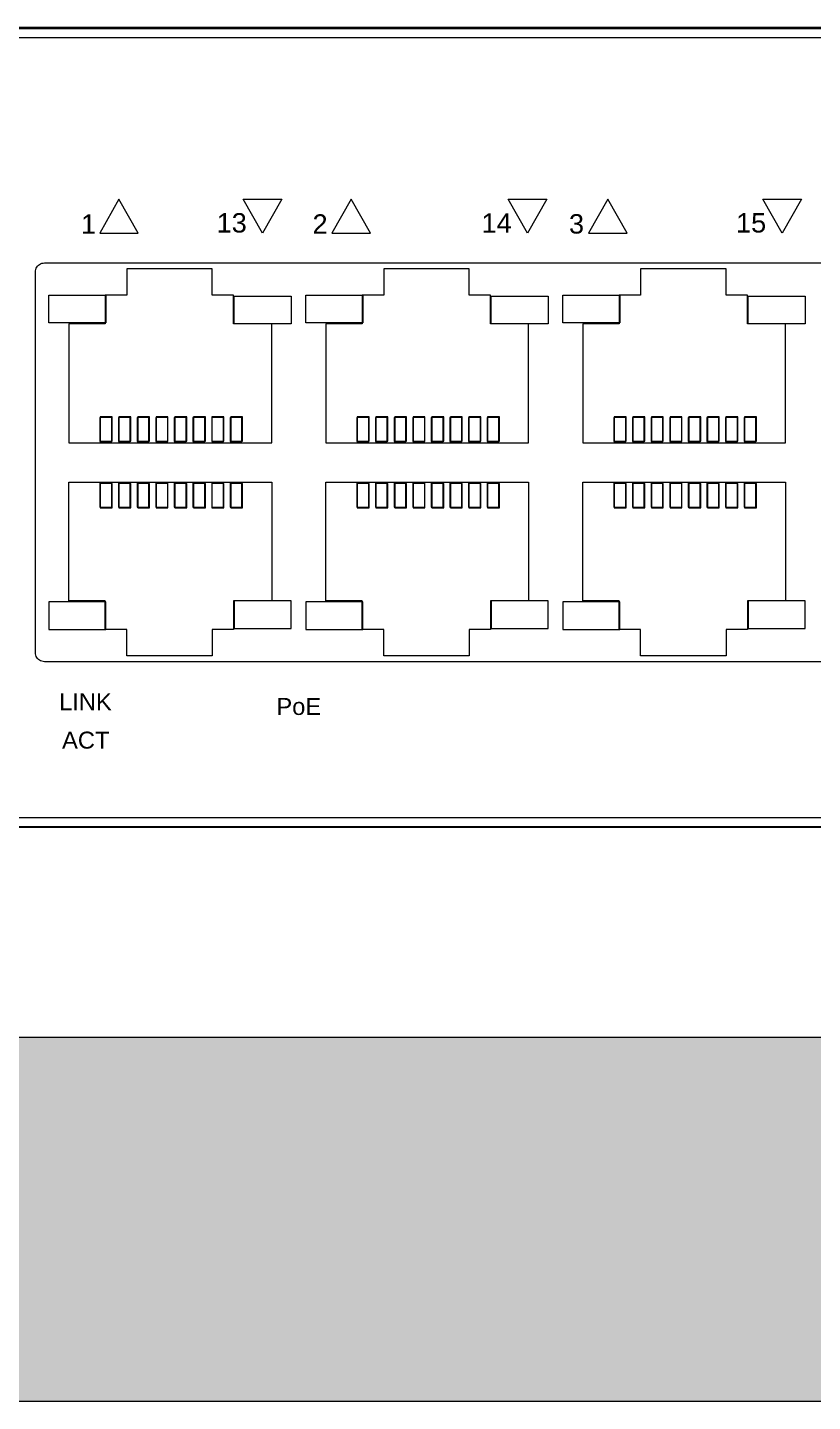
# Model space of a CAD drawing. Header units: millimetres. Extents: x -71336 to -33468, y -26189 to 22712.
# Drawn here: x -34368.1 to -34324.4, y -8452.9 to -8376.4 of the extents above; entities that cross this region are included whole.
import ezdxf

# ---------------------------------------------------------------- set-up
doc = ezdxf.new("R2010")
doc.units = ezdxf.units.MM
doc.layers.add('SC - Equipment', color=7, linetype='Continuous', lineweight=13)
doc.layers.add('SC - Rack Layout - U-guides and centreline', color=5, linetype='Continuous', lineweight=13, plot=False)
doc.styles.get("Standard").update_dxf_attribs({"font": 'arial.ttf', "height": 35})

# ---------------------------------------------------------------- blocks, each defined once
blk = doc.blocks.new('*U220')
at = {"layer": 'SC - Rack Layout - U-guides and centreline', "ltscale": 5}
blk.add_lwpolyline([(-300, 0), (300, 0)], dxfattribs=at)
blk = doc.blocks.new('*U221')
at = {"layer": 'SC - Rack Layout - U-guides and centreline', "color": 0, "linetype": 'ByBlock', "lineweight": -2, "transparency": 16777216}
for p in [(0, 1155.7), (0, 1111.25)]:
    blk.add_blockref('*U220', p, dxfattribs=at)
blk = doc.blocks.new('cisco-cbs350-24p-4x')
at = {"layer": 'SC - Equipment', "flags": 128}
for points in [[(238.117, 44.45), (-238.133, 44.45)], [(219.712, 44.45), (-219.712, 44.45)], [(219.712, 44.45), (-219.712, 44.45)], [(219.712, 44.45), (-219.712, 44.45)], [(-219.712, 43.934), (219.199, 43.95)], [(-65.241, 34.948), (-66.315, 33.049)], [(-64.166, 33.049), (-65.241, 34.948)], [(-58.328, 34.948), (-56.179, 34.948)], [(-57.253, 33.049), (-58.328, 34.948)], [(-58.328, 34.948), (-58.328, 34.948)], [(-56.179, 34.948), (-57.253, 33.049)], [(-52.309, 34.948), (-53.4, 33.049)], [(-51.234, 33.049), (-52.309, 34.948)], [(-43.578, 34.948), (-41.428, 34.948)], [(-42.503, 33.049), (-43.578, 34.948)], [(-43.578, 34.948), (-43.578, 34.948)], [(-41.428, 34.948), (-42.503, 33.049)], [(-38.022, 34.948), (-39.113, 33.049)], [(-36.947, 33.049), (-38.022, 34.948)], [(-29.406, 34.948), (-27.256, 34.948)], [(-28.331, 33.049), (-29.406, 34.948)], [(-29.406, 34.948), (-29.406, 34.948)], [(-27.256, 34.948), (-28.331, 33.049)], [(-66.315, 33.049), (-64.166, 33.049)], [(-66.315, 33.049), (-66.315, 33.049)], [(-53.4, 33.049), (-51.234, 33.049)], [(-53.4, 33.049), (-53.4, 33.049)], [(-39.113, 33.049), (-36.947, 33.049)], [(-39.113, 33.049), (-39.113, 33.049)], [(-69.391, 31.4), (16.119, 31.4)], [(-69.391, 31.4), (16.119, 31.4)], [(-69.887, 9.727), (-69.887, 30.883)], [(-69.887, 9.727), (-69.887, 30.883)], [(-60.048, 31.067), (-64.811, 31.067)], [(-64.811, 31.067), (-64.811, 29.601)], [(-60.048, 31.067), (-64.811, 31.067)], [(-64.811, 31.067), (-64.811, 29.601)], [(-60.048, 29.601), (-60.048, 31.067)], [(-60.048, 29.601), (-60.048, 31.067)], [(-45.744, 31.067), (-50.507, 31.067)], [(-50.507, 31.067), (-50.507, 29.601)], [(-45.744, 31.067), (-50.507, 31.067)], [(-50.507, 31.067), (-50.507, 29.601)], [(-45.744, 29.601), (-45.744, 31.067)], [(-45.744, 29.601), (-45.744, 31.067)], [(-31.44, 31.067), (-36.203, 31.067)], [(-36.203, 31.067), (-36.203, 29.601)], [(-31.44, 31.067), (-36.203, 31.067)], [(-36.203, 31.067), (-36.203, 29.601)], [(-31.44, 29.601), (-31.44, 31.067)], [(-31.44, 29.601), (-31.44, 31.067)], [(-69.143, 28.068), (-69.143, 29.601)], [(-69.143, 29.601), (-65.968, 29.601)], [(-66.001, 29.601), (-66.001, 28.018)], [(-64.811, 29.601), (-66.001, 29.601)], [(-66.001, 29.601), (-66.001, 29.601)], [(-66.001, 29.601), (-66.001, 28.018)], [(-64.811, 29.601), (-66.001, 29.601)], [(-66.001, 29.601), (-66.001, 29.601)], [(-65.968, 29.601), (-65.968, 28.068)], [(-58.857, 29.601), (-60.048, 29.601)], [(-58.857, 29.601), (-60.048, 29.601)], [(-58.857, 28.018), (-58.857, 29.601)], [(-58.857, 28.018), (-58.857, 29.601)], [(-58.824, 28.018), (-58.824, 29.551)], [(-58.824, 29.551), (-55.649, 29.551)], [(-55.649, 29.551), (-55.649, 28.018)], [(-54.839, 28.068), (-54.839, 29.601)], [(-54.839, 29.601), (-51.664, 29.601)], [(-51.697, 29.601), (-51.697, 28.018)], [(-50.507, 29.601), (-51.697, 29.601)], [(-51.697, 29.601), (-51.697, 29.601)], [(-51.697, 29.601), (-51.697, 28.018)], [(-50.507, 29.601), (-51.697, 29.601)], [(-51.697, 29.601), (-51.697, 29.601)], [(-51.664, 29.601), (-51.664, 28.068)], [(-44.553, 29.601), (-45.744, 29.601)], [(-44.553, 29.601), (-45.744, 29.601)], [(-44.553, 28.018), (-44.553, 29.601)], [(-44.553, 28.018), (-44.553, 29.601)], [(-44.52, 28.018), (-44.52, 29.551)], [(-44.52, 29.551), (-41.345, 29.551)], [(-41.345, 29.551), (-41.345, 28.018)], [(-40.535, 28.068), (-40.535, 29.601)], [(-40.535, 29.601), (-37.36, 29.601)], [(-37.393, 29.601), (-37.393, 28.018)], [(-36.203, 29.601), (-37.393, 29.601)], [(-37.393, 29.601), (-37.393, 29.601)], [(-37.393, 29.601), (-37.393, 28.018)], [(-36.203, 29.601), (-37.393, 29.601)], [(-37.393, 29.601), (-37.393, 29.601)], [(-37.36, 29.601), (-37.36, 28.068)], [(-30.249, 29.601), (-31.44, 29.601)], [(-30.249, 29.601), (-31.44, 29.601)], [(-30.249, 28.018), (-30.249, 29.601)], [(-30.249, 28.018), (-30.249, 29.601)], [(-30.216, 28.018), (-30.216, 29.551)], [(-30.216, 29.551), (-27.041, 29.551)], [(-27.041, 29.551), (-27.041, 28.018)], [(-65.968, 28.068), (-69.143, 28.068)], [(-66.001, 28.018), (-68.035, 28.018)], [(-68.035, 28.018), (-68.035, 21.388)], [(-66.001, 28.018), (-68.035, 28.018)], [(-68.035, 28.018), (-68.035, 21.388)], [(-65.968, 28.068), (-65.968, 28.068)], [(-56.741, 28.018), (-58.857, 28.018)], [(-56.741, 28.018), (-58.857, 28.018)], [(-55.649, 28.018), (-58.824, 28.018)], [(-56.741, 21.388), (-56.741, 28.018)], [(-56.741, 21.388), (-56.741, 28.018)], [(-55.649, 28.018), (-55.649, 28.018)], [(-51.664, 28.068), (-54.839, 28.068)], [(-51.697, 28.018), (-53.731, 28.018)], [(-53.731, 28.018), (-53.731, 21.388)], [(-51.697, 28.018), (-53.731, 28.018)], [(-53.731, 28.018), (-53.731, 21.388)], [(-51.664, 28.068), (-51.664, 28.068)], [(-42.437, 28.018), (-44.553, 28.018)], [(-42.437, 28.018), (-44.553, 28.018)], [(-41.345, 28.018), (-44.52, 28.018)], [(-42.437, 21.388), (-42.437, 28.018)], [(-42.437, 21.388), (-42.437, 28.018)], [(-41.345, 28.018), (-41.345, 28.018)], [(-37.36, 28.068), (-40.535, 28.068)], [(-37.393, 28.018), (-39.427, 28.018)], [(-39.427, 28.018), (-39.427, 21.388)], [(-37.393, 28.018), (-39.427, 28.018)], [(-39.427, 28.018), (-39.427, 21.388)], [(-37.36, 28.068), (-37.36, 28.068)], [(-28.133, 28.018), (-30.249, 28.018)], [(-28.133, 28.018), (-30.249, 28.018)], [(-27.041, 28.018), (-30.216, 28.018)], [(-28.133, 21.388), (-28.133, 28.018)], [(-28.133, 21.388), (-28.133, 28.018)], [(-27.041, 28.018), (-27.041, 28.018)], [(-66.299, 22.804), (-66.299, 21.471)], [(-65.637, 22.804), (-66.299, 22.804)], [(-66.299, 22.804), (-66.299, 22.804)], [(-66.282, 22.837), (-66.282, 21.488)], [(-65.621, 22.837), (-66.282, 22.837)], [(-66.282, 22.837), (-66.282, 22.837)], [(-65.637, 21.471), (-65.637, 22.804)], [(-65.621, 21.488), (-65.621, 22.837)], [(-65.274, 22.804), (-65.274, 21.471)], [(-64.612, 22.804), (-65.274, 22.804)], [(-65.274, 22.804), (-65.274, 22.804)], [(-65.241, 22.837), (-65.241, 21.488)], [(-64.579, 22.837), (-65.241, 22.837)], [(-65.241, 22.837), (-65.241, 22.837)], [(-64.612, 21.471), (-64.612, 22.804)], [(-64.579, 21.488), (-64.579, 22.837)], [(-64.232, 22.804), (-64.232, 21.471)], [(-63.57, 22.804), (-64.232, 22.804)], [(-64.232, 22.804), (-64.232, 22.804)], [(-64.199, 22.837), (-64.199, 21.488)], [(-63.537, 22.837), (-64.199, 22.837)], [(-64.199, 22.837), (-64.199, 22.837)], [(-63.57, 21.471), (-63.57, 22.804)], [(-63.537, 21.488), (-63.537, 22.837)], [(-63.19, 22.804), (-63.19, 21.471)], [(-62.529, 22.804), (-63.19, 22.804)], [(-63.19, 22.804), (-63.19, 22.804)], [(-63.173, 22.837), (-63.173, 21.488)], [(-62.512, 22.837), (-63.173, 22.837)], [(-63.173, 22.837), (-63.173, 22.837)], [(-62.529, 21.471), (-62.529, 22.804)], [(-62.512, 21.488), (-62.512, 22.837)], [(-62.165, 22.804), (-62.165, 21.471)], [(-61.503, 22.804), (-62.165, 22.804)], [(-62.165, 22.804), (-62.165, 22.804)], [(-62.132, 22.837), (-62.132, 21.488)], [(-61.47, 22.837), (-62.132, 22.837)], [(-62.132, 22.837), (-62.132, 22.837)], [(-61.503, 21.471), (-61.503, 22.804)], [(-61.47, 21.488), (-61.47, 22.837)], [(-61.123, 22.804), (-61.123, 21.471)], [(-60.461, 22.804), (-61.123, 22.804)], [(-61.123, 22.804), (-61.123, 22.804)], [(-61.09, 22.837), (-61.09, 21.488)], [(-60.428, 22.837), (-61.09, 22.837)], [(-61.09, 22.837), (-61.09, 22.837)], [(-60.461, 21.471), (-60.461, 22.804)], [(-60.428, 21.488), (-60.428, 22.837)], [(-60.081, 22.804), (-60.081, 21.471)], [(-59.42, 22.804), (-60.081, 22.804)], [(-60.081, 22.804), (-60.081, 22.804)], [(-60.065, 22.837), (-60.065, 21.488)], [(-59.403, 22.837), (-60.065, 22.837)], [(-60.065, 22.837), (-60.065, 22.837)], [(-59.42, 21.471), (-59.42, 22.804)], [(-59.403, 21.488), (-59.403, 22.837)], [(-59.056, 22.804), (-59.056, 21.471)], [(-58.394, 22.804), (-59.056, 22.804)], [(-59.056, 22.804), (-59.056, 22.804)], [(-59.023, 22.837), (-59.023, 21.488)], [(-58.361, 22.837), (-59.023, 22.837)], [(-59.023, 22.837), (-59.023, 22.837)], [(-58.394, 21.471), (-58.394, 22.804)], [(-58.361, 21.488), (-58.361, 22.837)], [(-51.995, 22.804), (-51.995, 21.471)], [(-51.333, 22.804), (-51.995, 22.804)], [(-51.995, 22.804), (-51.995, 22.804)], [(-51.978, 22.837), (-51.978, 21.488)], [(-51.317, 22.837), (-51.978, 22.837)], [(-51.978, 22.837), (-51.978, 22.837)], [(-51.333, 21.471), (-51.333, 22.804)], [(-51.317, 21.488), (-51.317, 22.837)], [(-50.97, 22.804), (-50.97, 21.471)], [(-50.308, 22.804), (-50.97, 22.804)], [(-50.97, 22.804), (-50.97, 22.804)], [(-50.936, 22.837), (-50.936, 21.488)], [(-50.275, 22.837), (-50.936, 22.837)], [(-50.936, 22.837), (-50.936, 22.837)], [(-50.308, 21.471), (-50.308, 22.804)], [(-50.275, 21.488), (-50.275, 22.837)], [(-49.928, 22.804), (-49.928, 21.471)], [(-49.266, 22.804), (-49.928, 22.804)], [(-49.928, 22.804), (-49.928, 22.804)], [(-49.895, 22.837), (-49.895, 21.488)], [(-49.233, 22.837), (-49.895, 22.837)], [(-49.895, 22.837), (-49.895, 22.837)], [(-49.266, 21.471), (-49.266, 22.804)], [(-49.233, 21.488), (-49.233, 22.837)], [(-48.886, 22.804), (-48.886, 21.471)], [(-48.225, 22.804), (-48.886, 22.804)], [(-48.886, 22.804), (-48.886, 22.804)], [(-48.869, 22.837), (-48.869, 21.488)], [(-48.208, 22.837), (-48.869, 22.837)], [(-48.869, 22.837), (-48.869, 22.837)], [(-48.225, 21.471), (-48.225, 22.804)], [(-48.208, 21.488), (-48.208, 22.837)], [(-47.861, 22.804), (-47.861, 21.471)], [(-47.199, 22.804), (-47.861, 22.804)], [(-47.861, 22.804), (-47.861, 22.804)], [(-47.828, 22.837), (-47.828, 21.488)], [(-47.166, 22.837), (-47.828, 22.837)], [(-47.828, 22.837), (-47.828, 22.837)], [(-47.199, 21.471), (-47.199, 22.804)], [(-47.166, 21.488), (-47.166, 22.837)], [(-46.819, 22.804), (-46.819, 21.471)], [(-46.157, 22.804), (-46.819, 22.804)], [(-46.819, 22.804), (-46.819, 22.804)], [(-46.786, 22.837), (-46.786, 21.488)], [(-46.141, 22.837), (-46.786, 22.837)], [(-46.786, 22.837), (-46.786, 22.837)], [(-46.157, 21.471), (-46.157, 22.804)], [(-46.141, 21.488), (-46.141, 22.837)], [(-45.777, 22.804), (-45.777, 21.471)], [(-45.116, 22.804), (-45.777, 22.804)], [(-45.777, 22.804), (-45.777, 22.804)], [(-45.761, 22.837), (-45.761, 21.488)], [(-45.099, 22.837), (-45.761, 22.837)], [(-45.761, 22.837), (-45.761, 22.837)], [(-45.116, 21.471), (-45.116, 22.804)], [(-45.099, 21.488), (-45.099, 22.837)], [(-44.752, 22.804), (-44.752, 21.471)], [(-44.09, 22.804), (-44.752, 22.804)], [(-44.752, 22.804), (-44.752, 22.804)], [(-44.719, 22.837), (-44.719, 21.488)], [(-44.057, 22.837), (-44.719, 22.837)], [(-44.719, 22.837), (-44.719, 22.837)], [(-44.09, 21.471), (-44.09, 22.804)], [(-44.057, 21.488), (-44.057, 22.837)], [(-37.691, 22.804), (-37.691, 21.471)], [(-37.029, 22.804), (-37.691, 22.804)], [(-37.691, 22.804), (-37.691, 22.804)], [(-37.674, 22.837), (-37.674, 21.488)], [(-37.013, 22.837), (-37.674, 22.837)], [(-37.674, 22.837), (-37.674, 22.837)], [(-37.029, 21.471), (-37.029, 22.804)], [(-37.013, 21.488), (-37.013, 22.837)], [(-36.666, 22.804), (-36.666, 21.471)], [(-36.004, 22.804), (-36.666, 22.804)], [(-36.666, 22.804), (-36.666, 22.804)], [(-36.632, 22.837), (-36.632, 21.488)], [(-35.971, 22.837), (-36.632, 22.837)], [(-36.632, 22.837), (-36.632, 22.837)], [(-36.004, 21.471), (-36.004, 22.804)], [(-35.971, 21.488), (-35.971, 22.837)], [(-35.624, 22.804), (-35.624, 21.471)], [(-34.962, 22.804), (-35.624, 22.804)], [(-35.624, 22.804), (-35.624, 22.804)], [(-35.591, 22.837), (-35.591, 21.488)], [(-34.946, 22.837), (-35.591, 22.837)], [(-35.591, 22.837), (-35.591, 22.837)], [(-34.962, 21.471), (-34.962, 22.804)], [(-34.946, 21.488), (-34.946, 22.837)], [(-34.582, 22.804), (-34.582, 21.471)], [(-33.92, 22.804), (-34.582, 22.804)], [(-34.582, 22.804), (-34.582, 22.804)], [(-34.565, 22.837), (-34.565, 21.488)], [(-33.904, 22.837), (-34.565, 22.837)], [(-34.565, 22.837), (-34.565, 22.837)], [(-33.92, 21.471), (-33.92, 22.804)], [(-33.904, 21.488), (-33.904, 22.837)], [(-33.557, 22.804), (-33.557, 21.471)], [(-32.895, 22.804), (-33.557, 22.804)], [(-33.557, 22.804), (-33.557, 22.804)], [(-33.524, 22.837), (-33.524, 21.488)], [(-32.862, 22.837), (-33.524, 22.837)], [(-33.524, 22.837), (-33.524, 22.837)], [(-32.895, 21.471), (-32.895, 22.804)], [(-32.862, 21.488), (-32.862, 22.837)], [(-32.515, 22.804), (-32.515, 21.471)], [(-31.853, 22.804), (-32.515, 22.804)], [(-32.515, 22.804), (-32.515, 22.804)], [(-32.482, 22.837), (-32.482, 21.488)], [(-31.837, 22.837), (-32.482, 22.837)], [(-32.482, 22.837), (-32.482, 22.837)], [(-31.853, 21.471), (-31.853, 22.804)], [(-31.837, 21.488), (-31.837, 22.837)], [(-31.473, 22.804), (-31.473, 21.471)], [(-30.812, 22.804), (-31.473, 22.804)], [(-31.473, 22.804), (-31.473, 22.804)], [(-31.457, 22.837), (-31.457, 21.488)], [(-30.795, 22.837), (-31.457, 22.837)], [(-31.457, 22.837), (-31.457, 22.837)], [(-30.812, 21.471), (-30.812, 22.804)], [(-30.795, 21.488), (-30.795, 22.837)], [(-30.448, 22.804), (-30.448, 21.471)], [(-29.786, 22.804), (-30.448, 22.804)], [(-30.448, 22.804), (-30.448, 22.804)], [(-30.415, 22.837), (-30.415, 21.488)], [(-29.753, 22.837), (-30.415, 22.837)], [(-30.415, 22.837), (-30.415, 22.837)], [(-29.786, 21.471), (-29.786, 22.804)], [(-29.753, 21.488), (-29.753, 22.837)], [(-66.299, 21.471), (-65.637, 21.471)], [(-66.282, 21.488), (-65.621, 21.488)], [(-65.274, 21.471), (-64.612, 21.471)], [(-65.241, 21.488), (-64.579, 21.488)], [(-64.232, 21.471), (-63.57, 21.471)], [(-64.199, 21.488), (-63.537, 21.488)], [(-63.19, 21.471), (-62.529, 21.471)], [(-63.173, 21.488), (-62.512, 21.488)], [(-62.165, 21.471), (-61.503, 21.471)], [(-62.132, 21.488), (-61.47, 21.488)], [(-61.123, 21.471), (-60.461, 21.471)], [(-61.09, 21.488), (-60.428, 21.488)], [(-60.081, 21.471), (-59.42, 21.471)], [(-60.065, 21.488), (-59.403, 21.488)], [(-59.056, 21.471), (-58.394, 21.471)], [(-59.023, 21.488), (-58.361, 21.488)], [(-51.995, 21.471), (-51.333, 21.471)], [(-51.978, 21.488), (-51.317, 21.488)], [(-50.97, 21.471), (-50.308, 21.471)], [(-50.936, 21.488), (-50.275, 21.488)], [(-49.928, 21.471), (-49.266, 21.471)], [(-49.895, 21.488), (-49.233, 21.488)], [(-48.886, 21.471), (-48.225, 21.471)], [(-48.869, 21.488), (-48.208, 21.488)], [(-47.861, 21.471), (-47.199, 21.471)], [(-47.828, 21.488), (-47.166, 21.488)], [(-46.819, 21.471), (-46.157, 21.471)], [(-46.786, 21.488), (-46.141, 21.488)], [(-45.777, 21.471), (-45.116, 21.471)], [(-45.761, 21.488), (-45.099, 21.488)], [(-44.752, 21.471), (-44.09, 21.471)], [(-44.719, 21.488), (-44.057, 21.488)], [(-37.691, 21.471), (-37.029, 21.471)], [(-37.674, 21.488), (-37.013, 21.488)], [(-36.666, 21.471), (-36.004, 21.471)], [(-36.632, 21.488), (-35.971, 21.488)], [(-35.624, 21.471), (-34.962, 21.471)], [(-35.591, 21.488), (-34.946, 21.488)], [(-34.582, 21.471), (-33.92, 21.471)], [(-34.565, 21.488), (-33.904, 21.488)], [(-33.557, 21.471), (-32.895, 21.471)], [(-33.524, 21.488), (-32.862, 21.488)], [(-32.515, 21.471), (-31.853, 21.471)], [(-32.482, 21.488), (-31.837, 21.488)], [(-31.473, 21.471), (-30.812, 21.471)], [(-31.457, 21.488), (-30.795, 21.488)], [(-30.448, 21.471), (-29.786, 21.471)], [(-30.415, 21.488), (-29.753, 21.488)], [(-68.035, 21.388), (-56.741, 21.388)], [(-68.035, 21.388), (-56.741, 21.388)], [(-53.731, 21.388), (-42.437, 21.388)], [(-53.731, 21.388), (-42.437, 21.388)], [(-39.427, 21.388), (-28.133, 21.388)], [(-39.427, 21.388), (-28.133, 21.388)], [(-68.035, 12.593), (-68.035, 19.206)], [(-68.035, 19.206), (-56.741, 19.206)], [(-68.035, 12.593), (-68.035, 19.206)], [(-68.035, 19.206), (-56.741, 19.206)], [(-66.299, 19.139), (-66.299, 17.807)], [(-65.637, 19.139), (-66.299, 19.139)], [(-66.299, 19.139), (-66.299, 19.139)], [(-66.282, 19.123), (-66.282, 17.773)], [(-65.621, 19.123), (-66.282, 19.123)], [(-66.282, 19.123), (-66.282, 19.123)], [(-65.637, 17.807), (-65.637, 19.139)], [(-65.621, 17.773), (-65.621, 19.123)], [(-65.274, 19.139), (-65.274, 17.807)], [(-64.612, 19.139), (-65.274, 19.139)], [(-65.274, 19.139), (-65.274, 19.139)], [(-65.241, 19.123), (-65.241, 17.773)], [(-64.579, 19.123), (-65.241, 19.123)], [(-65.241, 19.123), (-65.241, 19.123)], [(-64.612, 17.807), (-64.612, 19.139)], [(-64.579, 17.773), (-64.579, 19.123)], [(-64.232, 19.139), (-64.232, 17.807)], [(-63.57, 19.139), (-64.232, 19.139)], [(-64.232, 19.139), (-64.232, 19.139)], [(-64.199, 19.123), (-64.199, 17.773)], [(-63.537, 19.123), (-64.199, 19.123)], [(-64.199, 19.123), (-64.199, 19.123)], [(-63.57, 17.807), (-63.57, 19.139)], [(-63.537, 17.773), (-63.537, 19.123)], [(-63.19, 19.139), (-63.19, 17.807)], [(-62.529, 19.139), (-63.19, 19.139)], [(-63.19, 19.139), (-63.19, 19.139)], [(-63.173, 19.123), (-63.173, 17.773)], [(-62.512, 19.123), (-63.173, 19.123)], [(-63.173, 19.123), (-63.173, 19.123)], [(-62.529, 17.807), (-62.529, 19.139)], [(-62.512, 17.773), (-62.512, 19.123)], [(-62.165, 19.139), (-62.165, 17.807)], [(-61.503, 19.139), (-62.165, 19.139)], [(-62.165, 19.139), (-62.165, 19.139)], [(-62.132, 19.123), (-62.132, 17.773)], [(-61.47, 19.123), (-62.132, 19.123)], [(-62.132, 19.123), (-62.132, 19.123)], [(-61.503, 17.807), (-61.503, 19.139)], [(-61.47, 17.773), (-61.47, 19.123)], [(-61.123, 19.139), (-61.123, 17.807)], [(-60.461, 19.139), (-61.123, 19.139)], [(-61.123, 19.139), (-61.123, 19.139)], [(-61.09, 19.123), (-61.09, 17.773)], [(-60.428, 19.123), (-61.09, 19.123)], [(-61.09, 19.123), (-61.09, 19.123)], [(-60.461, 17.807), (-60.461, 19.139)], [(-60.428, 17.773), (-60.428, 19.123)], [(-60.081, 19.139), (-60.081, 17.807)], [(-59.42, 19.139), (-60.081, 19.139)], [(-60.081, 19.139), (-60.081, 19.139)], [(-60.065, 19.123), (-60.065, 17.773)], [(-59.403, 19.123), (-60.065, 19.123)], [(-60.065, 19.123), (-60.065, 19.123)], [(-59.42, 17.807), (-59.42, 19.139)], [(-59.403, 17.773), (-59.403, 19.123)], [(-59.056, 19.139), (-59.056, 17.807)], [(-58.394, 19.139), (-59.056, 19.139)], [(-59.056, 19.139), (-59.056, 19.139)], [(-59.023, 19.123), (-59.023, 17.773)], [(-58.361, 19.123), (-59.023, 19.123)], [(-59.023, 19.123), (-59.023, 19.123)], [(-58.394, 17.807), (-58.394, 19.139)], [(-58.361, 17.773), (-58.361, 19.123)], [(-56.741, 19.206), (-56.741, 12.593)], [(-56.741, 19.206), (-56.741, 12.593)], [(-53.731, 12.593), (-53.731, 19.206)], [(-53.731, 19.206), (-42.437, 19.206)], [(-53.731, 12.593), (-53.731, 19.206)], [(-53.731, 19.206), (-42.437, 19.206)], [(-51.995, 19.139), (-51.995, 17.807)], [(-51.333, 19.139), (-51.995, 19.139)], [(-51.995, 19.139), (-51.995, 19.139)], [(-51.978, 19.123), (-51.978, 17.773)], [(-51.317, 19.123), (-51.978, 19.123)], [(-51.978, 19.123), (-51.978, 19.123)], [(-51.333, 17.807), (-51.333, 19.139)], [(-51.317, 17.773), (-51.317, 19.123)], [(-50.97, 19.139), (-50.97, 17.807)], [(-50.308, 19.139), (-50.97, 19.139)], [(-50.97, 19.139), (-50.97, 19.139)], [(-50.936, 19.123), (-50.936, 17.773)], [(-50.275, 19.123), (-50.936, 19.123)], [(-50.936, 19.123), (-50.936, 19.123)], [(-50.308, 17.807), (-50.308, 19.139)], [(-50.275, 17.773), (-50.275, 19.123)], [(-49.928, 19.139), (-49.928, 17.807)], [(-49.266, 19.139), (-49.928, 19.139)], [(-49.928, 19.139), (-49.928, 19.139)], [(-49.895, 19.123), (-49.895, 17.773)], [(-49.233, 19.123), (-49.895, 19.123)], [(-49.895, 19.123), (-49.895, 19.123)], [(-49.266, 17.807), (-49.266, 19.139)], [(-49.233, 17.773), (-49.233, 19.123)], [(-48.886, 19.139), (-48.886, 17.807)], [(-48.225, 19.139), (-48.886, 19.139)], [(-48.886, 19.139), (-48.886, 19.139)], [(-48.869, 19.123), (-48.869, 17.773)], [(-48.208, 19.123), (-48.869, 19.123)], [(-48.869, 19.123), (-48.869, 19.123)], [(-48.225, 17.807), (-48.225, 19.139)], [(-48.208, 17.773), (-48.208, 19.123)], [(-47.861, 19.139), (-47.861, 17.807)], [(-47.199, 19.139), (-47.861, 19.139)], [(-47.861, 19.139), (-47.861, 19.139)], [(-47.828, 19.123), (-47.828, 17.773)], [(-47.166, 19.123), (-47.828, 19.123)], [(-47.828, 19.123), (-47.828, 19.123)], [(-47.199, 17.807), (-47.199, 19.139)], [(-47.166, 17.773), (-47.166, 19.123)], [(-46.819, 19.139), (-46.819, 17.807)], [(-46.157, 19.139), (-46.819, 19.139)], [(-46.819, 19.139), (-46.819, 19.139)], [(-46.786, 19.123), (-46.786, 17.773)], [(-46.141, 19.123), (-46.786, 19.123)], [(-46.786, 19.123), (-46.786, 19.123)], [(-46.157, 17.807), (-46.157, 19.139)], [(-46.141, 17.773), (-46.141, 19.123)], [(-45.777, 19.139), (-45.777, 17.807)], [(-45.116, 19.139), (-45.777, 19.139)], [(-45.777, 19.139), (-45.777, 19.139)], [(-45.761, 19.123), (-45.761, 17.773)], [(-45.099, 19.123), (-45.761, 19.123)], [(-45.761, 19.123), (-45.761, 19.123)], [(-45.116, 17.807), (-45.116, 19.139)], [(-45.099, 17.773), (-45.099, 19.123)], [(-44.752, 19.139), (-44.752, 17.807)], [(-44.09, 19.139), (-44.752, 19.139)], [(-44.752, 19.139), (-44.752, 19.139)], [(-44.719, 19.123), (-44.719, 17.773)], [(-44.057, 19.123), (-44.719, 19.123)], [(-44.719, 19.123), (-44.719, 19.123)], [(-44.09, 17.807), (-44.09, 19.139)], [(-44.057, 17.773), (-44.057, 19.123)], [(-42.437, 19.206), (-42.437, 12.593)], [(-42.437, 19.206), (-42.437, 12.593)], [(-39.427, 12.593), (-39.427, 19.206)], [(-39.427, 19.206), (-28.133, 19.206)], [(-39.427, 12.593), (-39.427, 19.206)], [(-39.427, 19.206), (-28.133, 19.206)], [(-37.691, 19.139), (-37.691, 17.807)], [(-37.029, 19.139), (-37.691, 19.139)], [(-37.691, 19.139), (-37.691, 19.139)], [(-37.674, 19.123), (-37.674, 17.773)], [(-37.013, 19.123), (-37.674, 19.123)], [(-37.674, 19.123), (-37.674, 19.123)], [(-37.029, 17.807), (-37.029, 19.139)], [(-37.013, 17.773), (-37.013, 19.123)], [(-36.666, 19.139), (-36.666, 17.807)], [(-36.004, 19.139), (-36.666, 19.139)], [(-36.666, 19.139), (-36.666, 19.139)], [(-36.632, 19.123), (-36.632, 17.773)], [(-35.971, 19.123), (-36.632, 19.123)], [(-36.632, 19.123), (-36.632, 19.123)], [(-36.004, 17.807), (-36.004, 19.139)], [(-35.971, 17.773), (-35.971, 19.123)], [(-35.624, 19.139), (-35.624, 17.807)], [(-34.962, 19.139), (-35.624, 19.139)], [(-35.624, 19.139), (-35.624, 19.139)], [(-35.591, 19.123), (-35.591, 17.773)], [(-34.946, 19.123), (-35.591, 19.123)], [(-35.591, 19.123), (-35.591, 19.123)], [(-34.962, 17.807), (-34.962, 19.139)], [(-34.946, 17.773), (-34.946, 19.123)], [(-34.582, 19.139), (-34.582, 17.807)], [(-33.92, 19.139), (-34.582, 19.139)], [(-34.582, 19.139), (-34.582, 19.139)], [(-34.565, 19.123), (-34.565, 17.773)], [(-33.904, 19.123), (-34.565, 19.123)], [(-34.565, 19.123), (-34.565, 19.123)], [(-33.92, 17.807), (-33.92, 19.139)], [(-33.904, 17.773), (-33.904, 19.123)], [(-33.557, 19.139), (-33.557, 17.807)], [(-32.895, 19.139), (-33.557, 19.139)], [(-33.557, 19.139), (-33.557, 19.139)], [(-33.524, 19.123), (-33.524, 17.773)], [(-32.862, 19.123), (-33.524, 19.123)], [(-33.524, 19.123), (-33.524, 19.123)], [(-32.895, 17.807), (-32.895, 19.139)], [(-32.862, 17.773), (-32.862, 19.123)], [(-32.515, 19.139), (-32.515, 17.807)], [(-31.853, 19.139), (-32.515, 19.139)], [(-32.515, 19.139), (-32.515, 19.139)], [(-32.482, 19.123), (-32.482, 17.773)], [(-31.837, 19.123), (-32.482, 19.123)], [(-32.482, 19.123), (-32.482, 19.123)], [(-31.853, 17.807), (-31.853, 19.139)], [(-31.837, 17.773), (-31.837, 19.123)], [(-31.473, 19.139), (-31.473, 17.807)], [(-30.812, 19.139), (-31.473, 19.139)], [(-31.473, 19.139), (-31.473, 19.139)], [(-31.457, 19.123), (-31.457, 17.773)], [(-30.795, 19.123), (-31.457, 19.123)], [(-31.457, 19.123), (-31.457, 19.123)], [(-30.812, 17.807), (-30.812, 19.139)], [(-30.795, 17.773), (-30.795, 19.123)], [(-30.448, 19.139), (-30.448, 17.807)], [(-29.786, 19.139), (-30.448, 19.139)], [(-30.448, 19.139), (-30.448, 19.139)], [(-30.415, 19.123), (-30.415, 17.773)], [(-29.753, 19.123), (-30.415, 19.123)], [(-30.415, 19.123), (-30.415, 19.123)], [(-29.786, 17.807), (-29.786, 19.139)], [(-29.753, 17.773), (-29.753, 19.123)], [(-28.133, 19.206), (-28.133, 12.593)], [(-28.133, 19.206), (-28.133, 12.593)], [(-66.299, 17.807), (-65.637, 17.807)], [(-66.282, 17.773), (-65.621, 17.773)], [(-65.274, 17.807), (-64.612, 17.807)], [(-65.241, 17.773), (-64.579, 17.773)], [(-64.232, 17.807), (-63.57, 17.807)], [(-64.199, 17.773), (-63.537, 17.773)], [(-63.19, 17.807), (-62.529, 17.807)], [(-63.173, 17.773), (-62.512, 17.773)], [(-62.165, 17.807), (-61.503, 17.807)], [(-62.132, 17.773), (-61.47, 17.773)], [(-61.123, 17.807), (-60.461, 17.807)], [(-61.09, 17.773), (-60.428, 17.773)], [(-60.081, 17.807), (-59.42, 17.807)], [(-60.065, 17.773), (-59.403, 17.773)], [(-59.056, 17.807), (-58.394, 17.807)], [(-59.023, 17.773), (-58.361, 17.773)], [(-51.995, 17.807), (-51.333, 17.807)], [(-51.978, 17.773), (-51.317, 17.773)], [(-50.97, 17.807), (-50.308, 17.807)], [(-50.936, 17.773), (-50.275, 17.773)], [(-49.928, 17.807), (-49.266, 17.807)], [(-49.895, 17.773), (-49.233, 17.773)], [(-48.886, 17.807), (-48.225, 17.807)], [(-48.869, 17.773), (-48.208, 17.773)], [(-47.861, 17.807), (-47.199, 17.807)], [(-47.828, 17.773), (-47.166, 17.773)], [(-46.819, 17.807), (-46.157, 17.807)], [(-46.786, 17.773), (-46.141, 17.773)], [(-45.777, 17.807), (-45.116, 17.807)], [(-45.761, 17.773), (-45.099, 17.773)], [(-44.752, 17.807), (-44.09, 17.807)], [(-44.719, 17.773), (-44.057, 17.773)], [(-37.691, 17.807), (-37.029, 17.807)], [(-37.674, 17.773), (-37.013, 17.773)], [(-36.666, 17.807), (-36.004, 17.807)], [(-36.632, 17.773), (-35.971, 17.773)], [(-35.624, 17.807), (-34.962, 17.807)], [(-35.591, 17.773), (-34.946, 17.773)], [(-34.582, 17.807), (-33.92, 17.807)], [(-34.565, 17.773), (-33.904, 17.773)], [(-33.557, 17.807), (-32.895, 17.807)], [(-33.524, 17.773), (-32.862, 17.773)], [(-32.515, 17.807), (-31.853, 17.807)], [(-32.482, 17.773), (-31.837, 17.773)], [(-31.473, 17.807), (-30.812, 17.807)], [(-31.457, 17.773), (-30.795, 17.773)], [(-30.448, 17.807), (-29.786, 17.807)], [(-30.415, 17.773), (-29.753, 17.773)], [(-65.968, 12.543), (-69.143, 12.543)], [(-69.143, 12.543), (-69.143, 11.01)], [(-66.001, 12.593), (-68.035, 12.593)], [(-66.001, 12.593), (-68.035, 12.593)], [(-66.001, 11.01), (-66.001, 12.593)], [(-66.001, 11.01), (-66.001, 12.593)], [(-65.968, 11.01), (-65.968, 12.543)], [(-65.968, 12.543), (-65.968, 12.543)], [(-56.741, 12.593), (-58.857, 12.593)], [(-58.857, 12.593), (-58.857, 11.01)], [(-56.741, 12.593), (-58.857, 12.593)], [(-58.857, 12.593), (-58.857, 11.01)], [(-55.649, 12.593), (-58.824, 12.593)], [(-58.824, 12.593), (-58.824, 11.06)], [(-55.649, 11.06), (-55.649, 12.593)], [(-55.649, 12.593), (-55.649, 12.593)], [(-51.664, 12.543), (-54.839, 12.543)], [(-54.839, 12.543), (-54.839, 11.01)], [(-51.697, 12.593), (-53.731, 12.593)], [(-51.697, 12.593), (-53.731, 12.593)], [(-51.697, 11.01), (-51.697, 12.593)], [(-51.697, 11.01), (-51.697, 12.593)], [(-51.664, 11.01), (-51.664, 12.543)], [(-51.664, 12.543), (-51.664, 12.543)], [(-42.437, 12.593), (-44.553, 12.593)], [(-44.553, 12.593), (-44.553, 11.01)], [(-42.437, 12.593), (-44.553, 12.593)], [(-44.553, 12.593), (-44.553, 11.01)], [(-41.345, 12.593), (-44.52, 12.593)], [(-44.52, 12.593), (-44.52, 11.06)], [(-41.345, 11.06), (-41.345, 12.593)], [(-41.345, 12.593), (-41.345, 12.593)], [(-37.36, 12.543), (-40.535, 12.543)], [(-40.535, 12.543), (-40.535, 11.01)], [(-37.393, 12.593), (-39.427, 12.593)], [(-37.393, 12.593), (-39.427, 12.593)], [(-37.393, 11.01), (-37.393, 12.593)], [(-37.393, 11.01), (-37.393, 12.593)], [(-37.36, 11.01), (-37.36, 12.543)], [(-37.36, 12.543), (-37.36, 12.543)], [(-28.133, 12.593), (-30.249, 12.593)], [(-30.249, 12.593), (-30.249, 11.01)], [(-28.133, 12.593), (-30.249, 12.593)], [(-30.249, 12.593), (-30.249, 11.01)], [(-27.041, 12.593), (-30.216, 12.593)], [(-30.216, 12.593), (-30.216, 11.06)], [(-27.041, 11.06), (-27.041, 12.593)], [(-27.041, 12.593), (-27.041, 12.593)], [(-69.143, 11.01), (-65.968, 11.01)], [(-64.811, 11.01), (-66.001, 11.01)], [(-66.001, 11.01), (-66.001, 11.01)], [(-64.811, 11.01), (-66.001, 11.01)], [(-66.001, 11.01), (-66.001, 11.01)], [(-64.811, 9.544), (-64.811, 11.01)], [(-64.811, 9.544), (-64.811, 11.01)], [(-58.857, 11.01), (-60.048, 11.01)], [(-60.048, 11.01), (-60.048, 9.544)], [(-58.857, 11.01), (-60.048, 11.01)], [(-60.048, 11.01), (-60.048, 9.544)], [(-58.824, 11.06), (-55.649, 11.06)], [(-54.839, 11.01), (-51.664, 11.01)], [(-50.507, 11.01), (-51.697, 11.01)], [(-51.697, 11.01), (-51.697, 11.01)], [(-50.507, 11.01), (-51.697, 11.01)], [(-51.697, 11.01), (-51.697, 11.01)], [(-50.507, 9.544), (-50.507, 11.01)], [(-50.507, 9.544), (-50.507, 11.01)], [(-44.553, 11.01), (-45.744, 11.01)], [(-45.744, 11.01), (-45.744, 9.544)], [(-44.553, 11.01), (-45.744, 11.01)], [(-45.744, 11.01), (-45.744, 9.544)], [(-44.52, 11.06), (-41.345, 11.06)], [(-40.535, 11.01), (-37.36, 11.01)], [(-36.203, 11.01), (-37.393, 11.01)], [(-37.393, 11.01), (-37.393, 11.01)], [(-36.203, 11.01), (-37.393, 11.01)], [(-37.393, 11.01), (-37.393, 11.01)], [(-36.203, 9.544), (-36.203, 11.01)], [(-36.203, 9.544), (-36.203, 11.01)], [(-30.249, 11.01), (-31.44, 11.01)], [(-31.44, 11.01), (-31.44, 9.544)], [(-30.249, 11.01), (-31.44, 11.01)], [(-31.44, 11.01), (-31.44, 9.544)], [(-30.216, 11.06), (-27.041, 11.06)], [(16.119, 9.211), (-69.391, 9.211)], [(16.119, 9.211), (-69.391, 9.211)], [(-60.048, 9.544), (-64.811, 9.544)], [(-60.048, 9.544), (-64.811, 9.544)], [(-45.744, 9.544), (-50.507, 9.544)], [(-45.744, 9.544), (-50.507, 9.544)], [(-31.44, 9.544), (-36.203, 9.544)], [(-31.44, 9.544), (-36.203, 9.544)], [(-238.133, 0), (238.117, 0)], [(219.712, 0.516), (-219.712, 0.516)], [(-219.712, 0), (219.712, 0)], [(-219.712, 0), (219.712, 0)], [(-219.712, 0), (219.712, 0)]]:
    blk.add_lwpolyline(points, dxfattribs=at)
at = {"layer": 'SC - Equipment'}
for points in [[(-69.887, 30.883), (-69.882, 30.959), (-69.867, 31.032), (-69.842, 31.1), (-69.809, 31.164), (-69.768, 31.221), (-69.72, 31.272), (-69.664, 31.316), (-69.603, 31.351), (-69.537, 31.378), (-69.466, 31.394), (-69.391, 31.4)], [(-69.887, 30.883), (-69.882, 30.959), (-69.867, 31.032), (-69.842, 31.1), (-69.809, 31.164), (-69.768, 31.221), (-69.72, 31.272), (-69.664, 31.316), (-69.603, 31.351), (-69.537, 31.378), (-69.466, 31.394), (-69.391, 31.4)], [(-69.391, 9.211), (-69.466, 9.217), (-69.537, 9.233), (-69.603, 9.259), (-69.664, 9.295), (-69.72, 9.338), (-69.768, 9.389), (-69.809, 9.447), (-69.842, 9.51), (-69.867, 9.579), (-69.882, 9.651), (-69.887, 9.727)], [(-69.391, 9.211), (-69.466, 9.217), (-69.537, 9.233), (-69.603, 9.259), (-69.664, 9.295), (-69.72, 9.338), (-69.768, 9.389), (-69.809, 9.447), (-69.842, 9.51), (-69.867, 9.579), (-69.882, 9.651), (-69.887, 9.727)]]:
    blk.add_lwpolyline(points, dxfattribs=at)
for s, height, p in [('1', 1.079, (-67.354, 33.024)), ('13', 1.0787, (-59.803, 33.091)), ('2', 1.079, (-54.466, 33.024)), ('14', 1.0787, (-45.06, 33.081)), ('3', 1.079, (-40.193, 33.033)), ('15', 1.0787, (-30.892, 33.091)), ('LINK', 0.9439, (-68.572, 6.508)), ('PoE', 0.9439, (-56.479, 6.249)), ('ACT', 0.9439, (-68.408, 4.376))]:
    blk.add_text(s, height=height, dxfattribs=at).set_placement(p)
blk = doc.blocks.new('1U BRUSH PLATE - RACK LAYOUT')
at = {"ltscale": 5}
h = blk.add_hatch(dxfattribs=at)
h.set_pattern_fill('BRASS', color=256, scale=0.37, angle=90)
h.set_pattern_definition([(90, (-0.3157, 0), (-2.3495, 1e-16), []), (90, (-1.4904, 7e-17), (-2.3495, 1e-16), [1.17475, -0.587375])])
edge = h.paths.add_edge_path()
edge.add_line((-207.762, 32.774), (207.762, 32.774))
edge.add_arc((207.762, 22.774), 10, 0, 90, ccw=False)
edge.add_line((217.762, 22.774), (217.762, 22.5))
edge.add_arc((207.762, 22.5), 10, -90, 0, ccw=False)
edge.add_line((207.762, 12.5), (-207.762, 12.5))
edge.add_arc((-207.762, 22.5), 10, 180, 270, ccw=False)
edge.add_line((-217.762, 22.5), (-217.762, 22.774))
edge.add_arc((-207.762, 22.774), 10, 90, 180, ccw=False)
blk.add_lwpolyline([(-207.762, 32.774), (207.762, 32.774, -0.414214), (217.762, 22.774), (217.762, 22.5, -0.414214), (207.762, 12.5), (-207.762, 12.5, -0.414214), (-217.762, 22.5), (-217.762, 22.774, -0.414214)], format="xyb", close=True, dxfattribs=at)
at = {"layer": 'SC - Equipment'}
for p, q in [((-241.3, 44.5), (241.3, 44.5)), ((241.3, 0.05), (-241.3, 0.05))]:
    blk.add_line(p, q, dxfattribs=at)

msp = doc.modelspace()

# ---------------------------------------------------------------- block references
msp.add_blockref('cisco-cbs350-24p-4x', (-34297.756, -8420.928))
at = {"layer": 'SC - Equipment', "ltscale": 5}
for p in [(-34297.756, -8376.478), (-34297.756, -8465.378)]:
    msp.add_blockref('1U BRUSH PLATE - RACK LAYOUT', p, dxfattribs=at)
at = {"layer": 'SC - Rack Layout - U-guides and centreline'}
msp.add_blockref('*U221', (-34297.756, -9532.178), dxfattribs=at)

doc.saveas('drawing.dxf')
